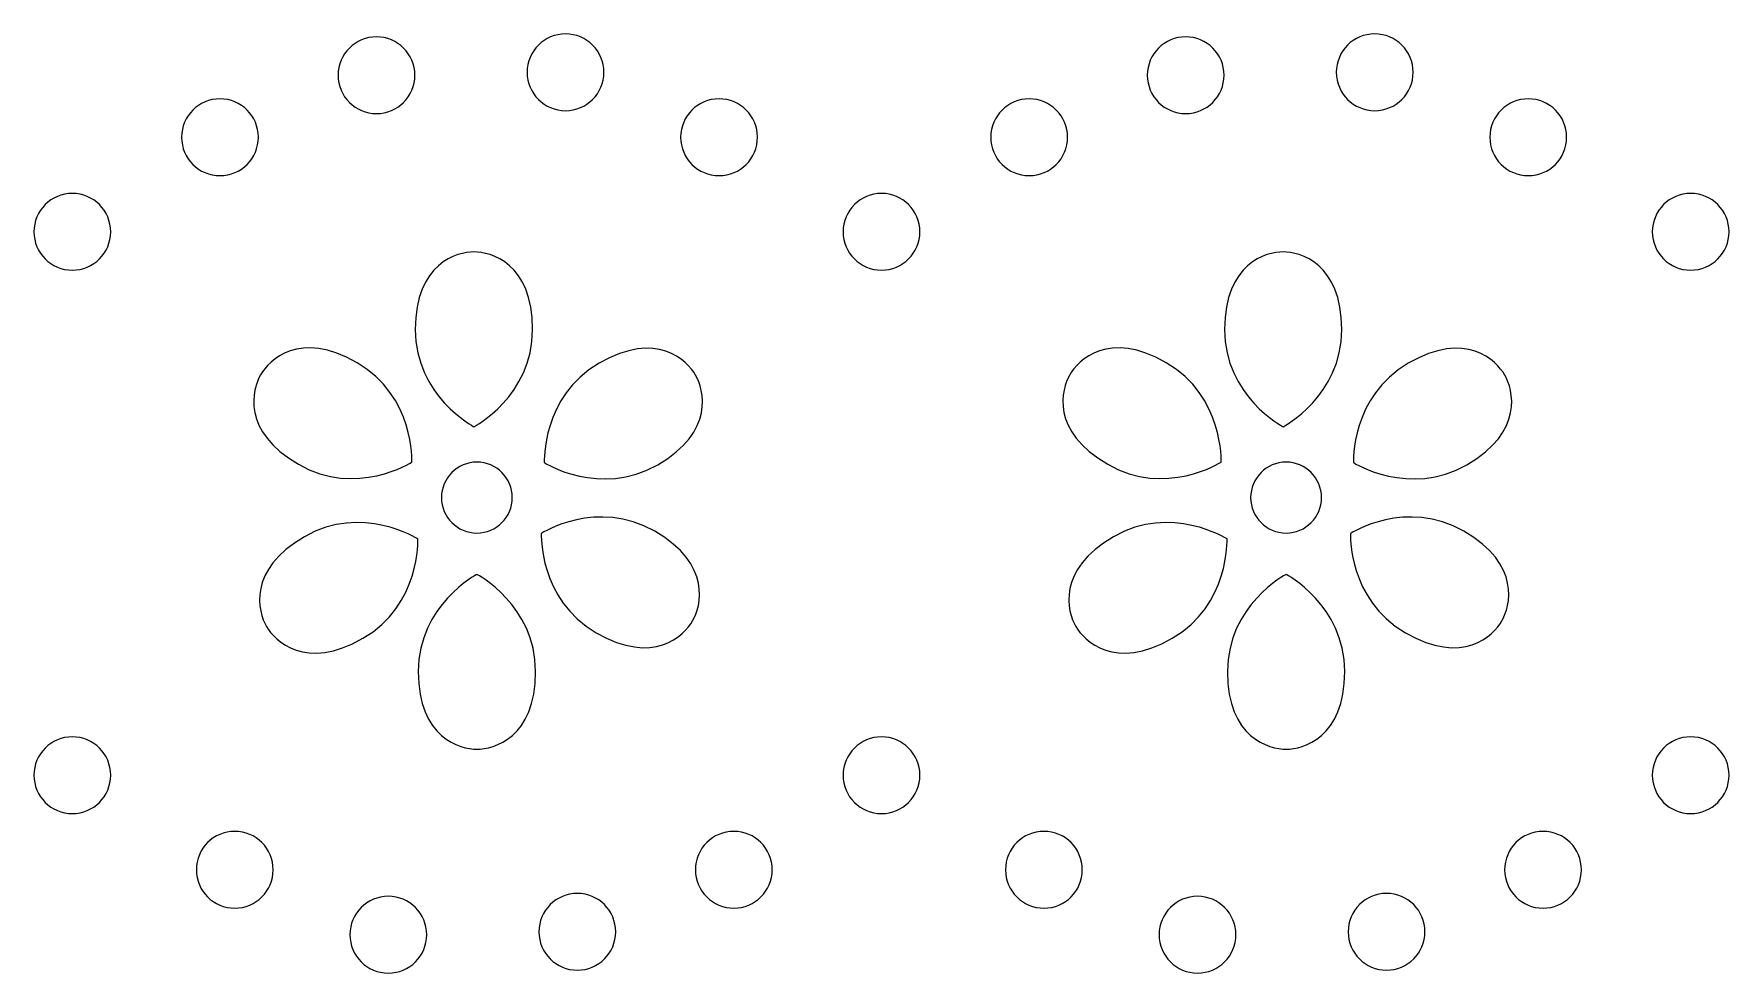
# Model space of a CAD drawing. Header units: centimetres. Extents: x -11.4 to 11.4, y -3 to 3.
# Drawn here: x -5.141 to -2.481, y -2.947 to -1.472 of the extents above; entities that cross this region are included whole.
import ezdxf

# ---------------------------------------------------------------- set-up
doc = ezdxf.new("R2010")
doc.units = ezdxf.units.CM
doc.header["$MEASUREMENT"] = 0
doc.layers.add('Layer 1', color=7, linetype='Continuous')

msp = doc.modelspace()

# ---------------------------------------------------------------- linework, layer by layer
at = {"layer": 'Layer 1'}
for points in [[(-4.60354, -1.47653), (-4.57028, -1.47653), (-4.54329, -1.50352), (-4.54329, -1.53683), (-4.54329, -1.53683), (-4.54329, -1.57009), (-4.57028, -1.5971), (-4.60354, -1.5971), (-4.60354, -1.5971), (-4.6368, -1.5971), (-4.66379, -1.57009), (-4.66379, -1.53683), (-4.66379, -1.53683), (-4.66378, -1.50352), (-4.6368, -1.47653), (-4.60354, -1.47653)], [(-4.36713, -1.5322), (-4.36713, -1.49889), (-4.34014, -1.4719), (-4.30688, -1.4719), (-4.30688, -1.4719), (-4.2736, -1.4719), (-4.24663, -1.49889), (-4.24663, -1.5322), (-4.24663, -1.5322), (-4.24663, -1.56548), (-4.27359, -1.59247), (-4.30688, -1.59247), (-4.30688, -1.59247), (-4.34017, -1.59247), (-4.36713, -1.56549), (-4.36713, -1.5322)], [(-3.33354, -1.47653), (-3.30026, -1.47653), (-3.27329, -1.50352), (-3.27329, -1.53683), (-3.27329, -1.53683), (-3.27329, -1.57009), (-3.30028, -1.5971), (-3.33354, -1.5971), (-3.33354, -1.5971), (-3.3668, -1.5971), (-3.39379, -1.57009), (-3.39379, -1.53683), (-3.39379, -1.53683), (-3.39378, -1.50352), (-3.3668, -1.47653), (-3.33354, -1.47653)], [(-3.09713, -1.5322), (-3.09713, -1.49889), (-3.07014, -1.4719), (-3.03688, -1.4719), (-3.03688, -1.4719), (-3.0036, -1.4719), (-2.97661, -1.49889), (-2.97661, -1.5322), (-2.97661, -1.5322), (-2.97661, -1.56548), (-3.0036, -1.59247), (-3.03688, -1.59247), (-3.03688, -1.59247), (-3.07017, -1.59247), (-3.09713, -1.56549), (-3.09713, -1.5322)], [(-4.90945, -1.6342), (-4.90945, -1.60094), (-4.88246, -1.57393), (-4.8492, -1.57393), (-4.8492, -1.57393), (-4.81594, -1.57393), (-4.78893, -1.60094), (-4.78893, -1.6342), (-4.78893, -1.6342), (-4.78893, -1.66751), (-4.81592, -1.6945), (-4.8492, -1.6945), (-4.8492, -1.6945), (-4.88248, -1.6945), (-4.90945, -1.66751), (-4.90945, -1.6342)], [(-4.06588, -1.57393), (-4.0326, -1.57393), (-4.00563, -1.60094), (-4.00563, -1.6342), (-4.00563, -1.6342), (-4.00563, -1.66751), (-4.03262, -1.6945), (-4.06588, -1.6945), (-4.06588, -1.6945), (-4.09916, -1.6945), (-4.12615, -1.66751), (-4.12615, -1.6342), (-4.12615, -1.6342), (-4.12615, -1.60094), (-4.09916, -1.57393), (-4.06588, -1.57393)], [(-3.63945, -1.6342), (-3.63945, -1.60094), (-3.61246, -1.57393), (-3.57918, -1.57393), (-3.57918, -1.57393), (-3.54592, -1.57393), (-3.51893, -1.60094), (-3.51893, -1.6342), (-3.51893, -1.6342), (-3.51893, -1.66751), (-3.54592, -1.6945), (-3.57918, -1.6945), (-3.57918, -1.6945), (-3.61249, -1.6945), (-3.63945, -1.66751), (-3.63945, -1.6342)], [(-2.79588, -1.57393), (-2.7626, -1.57393), (-2.73563, -1.60094), (-2.73563, -1.6342), (-2.73563, -1.6342), (-2.73563, -1.66751), (-2.76262, -1.6945), (-2.79588, -1.6945), (-2.79588, -1.6945), (-2.82914, -1.6945), (-2.85613, -1.66751), (-2.85613, -1.6342), (-2.85613, -1.6342), (-2.85612, -1.60094), (-2.82916, -1.57393), (-2.79588, -1.57393)], [(-5.08095, -1.8429), (-5.11423, -1.8429), (-5.1412, -1.81591), (-5.1412, -1.7826), (-5.1412, -1.7826), (-5.1412, -1.74932), (-5.11424, -1.72233), (-5.08095, -1.72233), (-5.08095, -1.72233), (-5.04766, -1.72233), (-5.02068, -1.74932), (-5.02068, -1.7826), (-5.02068, -1.7826), (-5.02068, -1.81591), (-5.04767, -1.8429), (-5.08095, -1.8429)], [(-3.81095, -1.8429), (-3.84423, -1.8429), (-3.8712, -1.81591), (-3.8712, -1.7826), (-3.8712, -1.7826), (-3.8712, -1.74932), (-3.84421, -1.72233), (-3.81095, -1.72233), (-3.81095, -1.72233), (-3.77769, -1.72233), (-3.7507, -1.74932), (-3.7507, -1.7826), (-3.7507, -1.7826), (-3.75071, -1.81591), (-3.77767, -1.8429), (-3.81095, -1.8429)], [(-2.54095, -1.8429), (-2.57423, -1.8429), (-2.6012, -1.81591), (-2.6012, -1.7826), (-2.6012, -1.7826), (-2.6012, -1.74932), (-2.57421, -1.72233), (-2.54095, -1.72233), (-2.54095, -1.72233), (-2.50769, -1.72233), (-2.4807, -1.74932), (-2.4807, -1.7826), (-2.4807, -1.7826), (-2.48071, -1.81591), (-2.50767, -1.8429), (-2.54095, -1.8429)], [(-4.45058, -1.81422), (-4.42444, -1.81422), (-4.35856, -1.83152), (-4.35856, -1.93606), (-4.35856, -1.93606), (-4.35856, -2.04062), (-4.45058, -2.0887), (-4.45058, -2.0887), (-4.45058, -2.0887), (-4.45058, -2.0887), (-4.54258, -2.04065), (-4.54258, -1.93606), (-4.54258, -1.93606), (-4.54258, -1.83153), (-4.47672, -1.81422), (-4.45058, -1.81422)], [(-3.18058, -1.81422), (-3.15447, -1.81422), (-3.08858, -1.83152), (-3.08858, -1.93606), (-3.08858, -1.93606), (-3.08858, -2.04062), (-3.18058, -2.0887), (-3.18058, -2.0887), (-3.18058, -2.0887), (-3.18058, -2.0887), (-3.27255, -2.04065), (-3.27255, -1.93606), (-3.27255, -1.93606), (-3.27255, -1.83153), (-3.2067, -1.81422), (-3.18058, -1.81422)], [(-4.63399, -1.98834), (-4.5435, -2.0406), (-4.54789, -2.14434), (-4.54789, -2.14434), (-4.54789, -2.14434), (-4.54789, -2.14434), (-4.63547, -2.20001), (-4.72595, -2.14775), (-4.72595, -2.14775), (-4.81644, -2.09547), (-4.7985, -2.02975), (-4.78545, -2.00707), (-4.78545, -2.00707), (-4.7724, -1.98448), (-4.72448, -1.93606), (-4.63399, -1.98834)], [(-4.10268, -2.00774), (-4.08961, -2.03034), (-4.07167, -2.09608), (-4.16216, -2.14837), (-4.16216, -2.14837), (-4.25265, -2.20063), (-4.34025, -2.14496), (-4.34025, -2.14496), (-4.34025, -2.14496), (-4.34025, -2.14496), (-4.34467, -2.04124), (-4.25415, -1.98896), (-4.25415, -1.98896), (-4.16367, -1.93667), (-4.11575, -1.98509), (-4.10268, -2.00774)], [(-3.36399, -1.98834), (-3.2735, -2.0406), (-3.27792, -2.14434), (-3.27792, -2.14434), (-3.27792, -2.14434), (-3.27792, -2.14434), (-3.3655, -2.20001), (-3.45596, -2.14775), (-3.45596, -2.14775), (-3.54647, -2.09547), (-3.52851, -2.02975), (-3.51546, -2.00707), (-3.51546, -2.00707), (-3.50242, -1.98448), (-3.45448, -1.93606), (-3.36399, -1.98834)], [(-2.83268, -2.00774), (-2.81964, -2.03034), (-2.80167, -2.09608), (-2.89218, -2.14837), (-2.89218, -2.14837), (-2.98267, -2.20063), (-3.07022, -2.14496), (-3.07022, -2.14496), (-3.07022, -2.14496), (-3.07022, -2.14496), (-3.07464, -2.04124), (-2.98415, -1.98896), (-2.98415, -1.98896), (-2.8937, -1.93667), (-2.84575, -1.98509), (-2.83268, -2.00774)], [(-4.39034, -2.19998), (-4.39034, -2.23072), (-4.41524, -2.25565), (-4.44596, -2.25565), (-4.44596, -2.25565), (-4.47668, -2.25565), (-4.50158, -2.23075), (-4.50158, -2.19998), (-4.50158, -2.19998), (-4.50158, -2.16921), (-4.47671, -2.14431), (-4.44596, -2.14431), (-4.44596, -2.14431), (-4.41521, -2.14431), (-4.39034, -2.16924), (-4.39034, -2.19998)], [(-3.12031, -2.19998), (-3.12031, -2.23072), (-3.14521, -2.25565), (-3.17593, -2.25565), (-3.17593, -2.25565), (-3.20667, -2.25565), (-3.23157, -2.23075), (-3.23157, -2.19998), (-3.23157, -2.19998), (-3.23157, -2.16921), (-3.20667, -2.14431), (-3.17593, -2.14431), (-3.17593, -2.14431), (-3.14521, -2.14434), (-3.12031, -2.16924), (-3.12031, -2.19998)], [(-4.25879, -2.41226), (-4.34928, -2.35998), (-4.34489, -2.25626), (-4.34489, -2.25626), (-4.34489, -2.25626), (-4.34489, -2.25626), (-4.25729, -2.20057), (-4.16683, -2.25287), (-4.16683, -2.25287), (-4.07634, -2.30515), (-4.09425, -2.37087), (-4.10733, -2.3935), (-4.10733, -2.3935), (-4.12038, -2.41612), (-4.16833, -2.46457), (-4.25879, -2.41226)], [(-2.98881, -2.41226), (-3.0793, -2.35998), (-3.07488, -2.25626), (-3.07488, -2.25626), (-3.07488, -2.25626), (-3.07488, -2.25626), (-2.9873, -2.20057), (-2.89682, -2.25287), (-2.89682, -2.25287), (-2.80631, -2.30515), (-2.82427, -2.37087), (-2.83732, -2.3935), (-2.83732, -2.3935), (-2.85038, -2.41612), (-2.89833, -2.46457), (-2.98881, -2.41226)], [(-4.77623, -2.40215), (-4.78927, -2.3795), (-4.80719, -2.31375), (-4.71673, -2.26147), (-4.71673, -2.26147), (-4.62624, -2.20921), (-4.53867, -2.26488), (-4.53867, -2.26488), (-4.53867, -2.26488), (-4.53867, -2.26488), (-4.53425, -2.36862), (-4.62474, -2.42088), (-4.62474, -2.42088), (-4.71522, -2.47319), (-4.76314, -2.42477), (-4.77623, -2.40215)], [(-3.50621, -2.40215), (-3.51928, -2.3795), (-3.53722, -2.31375), (-3.44673, -2.26147), (-3.44673, -2.26147), (-3.35624, -2.20921), (-3.26867, -2.26488), (-3.26867, -2.26488), (-3.26867, -2.26488), (-3.26867, -2.26488), (-3.26425, -2.36862), (-3.35474, -2.42088), (-3.35474, -2.42088), (-3.44522, -2.47319), (-3.49314, -2.42477), (-3.50621, -2.40215)], [(-4.44595, -2.59503), (-4.47206, -2.59503), (-4.53795, -2.5777), (-4.53795, -2.47316), (-4.53795, -2.47316), (-4.53795, -2.3686), (-4.44595, -2.32057), (-4.44595, -2.32057), (-4.44595, -2.32057), (-4.44595, -2.32057), (-4.35393, -2.36859), (-4.35393, -2.47316), (-4.35393, -2.47316), (-4.35393, -2.5777), (-4.41981, -2.59503), (-4.44595, -2.59503)], [(-3.17595, -2.59503), (-3.20206, -2.59503), (-3.26795, -2.5777), (-3.26795, -2.47316), (-3.26795, -2.47316), (-3.26795, -2.3686), (-3.17595, -2.32057), (-3.17595, -2.32057), (-3.17595, -2.32057), (-3.17595, -2.32057), (-3.08395, -2.36859), (-3.08395, -2.47316), (-3.08395, -2.47316), (-3.08396, -2.5777), (-3.14984, -2.59503), (-3.17595, -2.59503)], [(-5.08095, -2.69618), (-5.11423, -2.69618), (-5.1412, -2.66922), (-5.1412, -2.63591), (-5.1412, -2.63591), (-5.1412, -2.60263), (-5.11424, -2.57561), (-5.08095, -2.57561), (-5.08095, -2.57561), (-5.04766, -2.57561), (-5.02068, -2.60262), (-5.02068, -2.63591), (-5.02068, -2.63591), (-5.02068, -2.66922), (-5.04767, -2.69618), (-5.08095, -2.69618)], [(-3.81095, -2.69618), (-3.84423, -2.69618), (-3.8712, -2.66922), (-3.8712, -2.63591), (-3.8712, -2.63591), (-3.8712, -2.60263), (-3.84421, -2.57561), (-3.81095, -2.57561), (-3.81095, -2.57561), (-3.77769, -2.57561), (-3.7507, -2.60262), (-3.7507, -2.63591), (-3.7507, -2.63591), (-3.75071, -2.66922), (-3.77767, -2.69618), (-3.81095, -2.69618)], [(-2.54095, -2.69618), (-2.57423, -2.69618), (-2.6012, -2.66922), (-2.6012, -2.63591), (-2.6012, -2.63591), (-2.6012, -2.60263), (-2.57421, -2.57561), (-2.54095, -2.57561), (-2.54095, -2.57561), (-2.50769, -2.57561), (-2.4807, -2.60262), (-2.4807, -2.63591), (-2.4807, -2.63591), (-2.48071, -2.66922), (-2.50767, -2.69618), (-2.54095, -2.69618)], [(-4.826, -2.84461), (-4.85928, -2.84461), (-4.88627, -2.81762), (-4.88627, -2.78434), (-4.88627, -2.78434), (-4.88627, -2.75103), (-4.85928, -2.72407), (-4.826, -2.72407), (-4.826, -2.72407), (-4.79274, -2.72407), (-4.76575, -2.75106), (-4.76575, -2.78434), (-4.76575, -2.78434), (-4.76575, -2.8176), (-4.79274, -2.84461), (-4.826, -2.84461)], [(-4.0427, -2.84461), (-4.07598, -2.84461), (-4.10297, -2.81762), (-4.10297, -2.78434), (-4.10297, -2.78434), (-4.10297, -2.75103), (-4.07598, -2.72407), (-4.0427, -2.72407), (-4.0427, -2.72407), (-4.00944, -2.72407), (-3.98248, -2.75106), (-3.98248, -2.78434), (-3.98248, -2.78434), (-3.98246, -2.8176), (-4.00942, -2.84461), (-4.0427, -2.84461)], [(-3.55603, -2.84461), (-3.58931, -2.84461), (-3.6163, -2.81762), (-3.6163, -2.78434), (-3.6163, -2.78434), (-3.6163, -2.75103), (-3.58931, -2.72407), (-3.55603, -2.72407), (-3.55603, -2.72407), (-3.52275, -2.72407), (-3.49578, -2.75106), (-3.49578, -2.78434), (-3.49578, -2.78434), (-3.49575, -2.8176), (-3.52274, -2.84461), (-3.55603, -2.84461)], [(-2.7727, -2.84461), (-2.80596, -2.84461), (-2.83295, -2.81762), (-2.83295, -2.78434), (-2.83295, -2.78434), (-2.83295, -2.75103), (-2.80596, -2.72407), (-2.7727, -2.72407), (-2.7727, -2.72407), (-2.73942, -2.72407), (-2.71243, -2.75106), (-2.71243, -2.78434), (-2.71243, -2.78434), (-2.71243, -2.8176), (-2.73942, -2.84461), (-2.7727, -2.84461)], [(-4.58502, -2.94664), (-4.61828, -2.94664), (-4.64524, -2.91963), (-4.64524, -2.88634), (-4.64524, -2.88634), (-4.64524, -2.85305), (-4.61825, -2.82604), (-4.58502, -2.82604), (-4.58502, -2.82604), (-4.55174, -2.82604), (-4.52475, -2.85305), (-4.52475, -2.88634), (-4.52475, -2.88634), (-4.52475, -2.91963), (-4.55173, -2.94664), (-4.58502, -2.94664)], [(-4.28834, -2.94201), (-4.32162, -2.94201), (-4.34859, -2.915), (-4.34859, -2.88171), (-4.34859, -2.88171), (-4.34859, -2.84842), (-4.3216, -2.82144), (-4.28834, -2.82144), (-4.28834, -2.82144), (-4.25506, -2.82144), (-4.22807, -2.84843), (-4.22807, -2.88171), (-4.22807, -2.88171), (-4.22807, -2.91499), (-4.25506, -2.94201), (-4.28834, -2.94201)], [(-3.31499, -2.94664), (-3.34827, -2.94664), (-3.37526, -2.91963), (-3.37526, -2.88634), (-3.37526, -2.88634), (-3.37526, -2.85305), (-3.34827, -2.82604), (-3.31499, -2.82604), (-3.31499, -2.82604), (-3.28173, -2.82604), (-3.25474, -2.85305), (-3.25474, -2.88634), (-3.25474, -2.88634), (-3.25474, -2.91963), (-3.28173, -2.94664), (-3.31499, -2.94664)], [(-3.01834, -2.94201), (-3.05162, -2.94201), (-3.07859, -2.915), (-3.07859, -2.88171), (-3.07859, -2.88171), (-3.07859, -2.84842), (-3.0516, -2.82144), (-3.01834, -2.82144), (-3.01834, -2.82144), (-2.98508, -2.82144), (-2.95809, -2.84843), (-2.95809, -2.88171), (-2.95809, -2.88171), (-2.95809, -2.91499), (-2.98508, -2.94201), (-3.01834, -2.94201)]]:
    msp.add_open_spline(points, degree=3, knots=[0, 0, 0, 0, 0.2, 0.2, 0.2, 0.2, 0.4, 0.4, 0.4, 0.4, 0.6, 0.6, 0.6, 0.6, 1, 1, 1, 1], dxfattribs=at)

doc.saveas('drawing.dxf')
